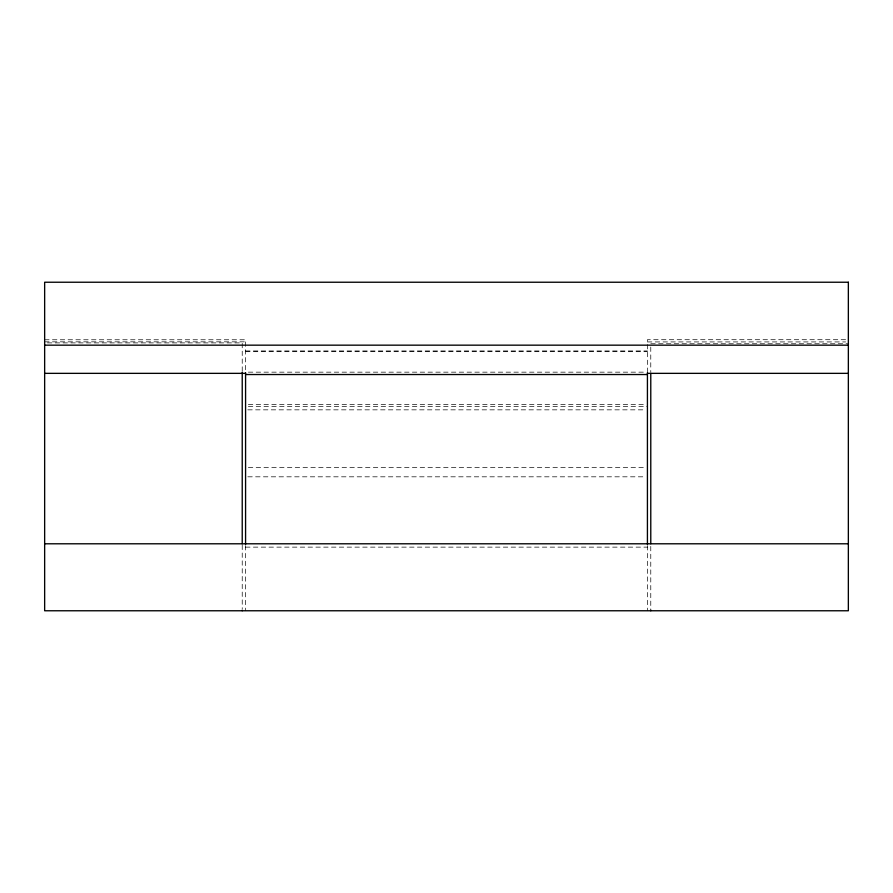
<?xml version="1.0" encoding="UTF-8"?>
<svg xmlns="http://www.w3.org/2000/svg" width="893" height="893" viewBox="0 0 893 893"><rect width="100%" height="100%" fill="white"/><g stroke="black" fill="none" stroke-linecap="round" stroke-linejoin="round"><path stroke-width="0.67" stroke-dasharray="4.46 3.35" d="M44.65 339.764L245.575 339.764L245.575 372.113M845.582 339.708L647.425 339.708L647.425 343.626M44.65 341.84L245.575 341.84M647.425 341.93L845.582 341.93M47.429 342.89L242.226 342.89L242.226 372.225M650.774 343.76L848.35 343.76M245.575 350.949L647.425 350.949M245.575 351.675L647.425 351.675M248.366 372.158L644.634 372.158M248.354 404.574L644.646 404.574M248.366 406.505L647.425 406.505M247.808 409.842L645.192 409.842M248.354 467.519L644.646 467.519M247.808 476.817L645.192 476.817M245.575 547.13L647.425 547.13M650.774 347.042L650.774 371.979M650.774 546.393L650.774 610.098M647.425 344.508L647.425 373.352M647.425 545.578L647.425 610.712M245.575 545.578L245.575 610.712M242.226 545.176L242.226 608.78"/><path stroke-width="1.34" d="M44.65 345.167L848.35 345.167M44.65 373.352L245.575 373.352M647.425 373.352L848.35 373.352M245.575 374.524L647.425 374.524M44.65 543.792L848.35 543.792M650.774 373.241L650.774 543.792M650.774 610.098L650.774 610.767M647.425 372.638L647.425 544.417M245.575 372.638L245.575 544.417M242.226 372.225L242.226 543.792M242.226 610.098L242.226 610.767M848.35 282.233L44.65 282.233L44.65 610.767L848.35 610.767L848.35 282.233"/></g></svg>
